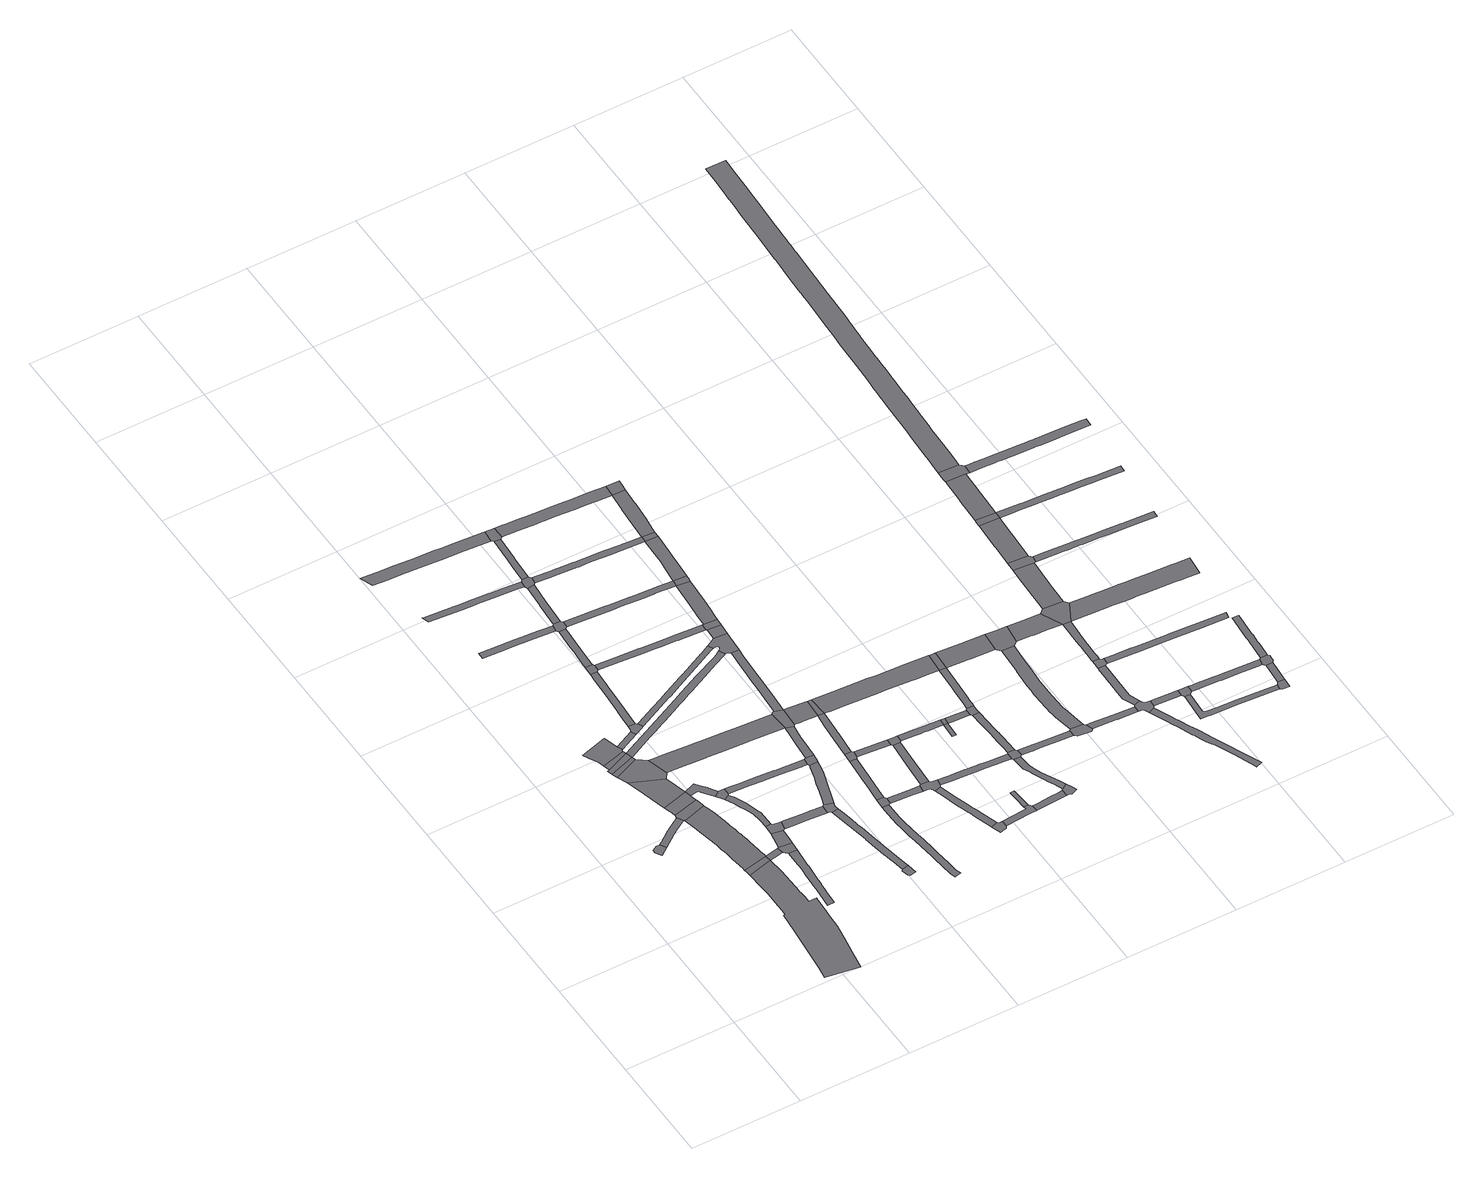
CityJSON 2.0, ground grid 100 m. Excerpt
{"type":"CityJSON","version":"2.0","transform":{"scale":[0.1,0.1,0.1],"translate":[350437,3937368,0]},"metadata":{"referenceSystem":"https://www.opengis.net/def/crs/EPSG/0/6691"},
"CityObjects":{
"road1":{"type":"Road","geometry":[{"type":"MultiSurface","lod":"1","boundaries":[[[0,1,2,3,4,5]]]}]},
"road2":{"type":"Road","attributes":{"RoadStructureAttribute.sectionType":"1"},"geometry":[{"type":"MultiSurface","lod":"1","boundaries":[[[6,7,8,9,10,11,12,13,14,15,16,17,0,5]]]}]},
"road3":{"type":"Road","attributes":{"function":"2","RoadStructureAttribute.sectionType":"1"},"geometry":[{"type":"MultiSurface","lod":"1","boundaries":[[[18,19,20,21,22,23,24,25,26,27,28,29,30,31,32,33,34,35,36,37,38,39,40,41,42,43,44,45,46,47,48,49,50,51,52,53,54,55,56,57,58,59]]]}]},
"road4":{"type":"Road","geometry":[{"type":"MultiSurface","lod":"1","boundaries":[[[60,61,62,63,40,39]]]}]},
"road5":{"type":"Road","attributes":{"function":"2","RoadStructureAttribute.sectionType":"1"},"geometry":[{"type":"MultiSurface","lod":"1","boundaries":[[[64,65,66,67,68,69,70,71,72,73,74,75,76,77,78,79,61,60,80,81,82,83,84,85,86,87,88,89,90,91,92,93,94,95,96,97,98,99,100,101,102]]]}]},
"road6":{"type":"Road","geometry":[{"type":"MultiSurface","lod":"1","boundaries":[[[10,9,103,64,102,104,105,106,107]]]}]},
"road7":{"type":"Road","attributes":{"RoadStructureAttribute.sectionType":"1"},"geometry":[{"type":"MultiSurface","lod":"1","boundaries":[[[108,109,110,111,112,113,114]]]}]},
"road8":{"type":"Road","geometry":[{"type":"MultiSurface","lod":"1","boundaries":[[[106,115,116,117,112,111,118,119,107]]]}]},
"road9":{"type":"Road","attributes":{"function":"2","RoadStructureAttribute.sectionType":"1"},"geometry":[{"type":"MultiSurface","lod":"1","boundaries":[[[120,121,122,123]]]}]},
"road10":{"type":"Road","geometry":[{"type":"MultiSurface","lod":"1","boundaries":[[[124,125,122,121,126]]]}]},
"road11":{"type":"Road","attributes":{"function":"2","RoadStructureAttribute.sectionType":"1"},"geometry":[{"type":"MultiSurface","lod":"1","boundaries":[[[127,128,129,130,131,132,133,134,135]]]}]},
"road12":{"type":"Road","geometry":[{"type":"MultiSurface","lod":"1","boundaries":[[[127,135,136,124,126]]]}]},
"road13":{"type":"Road","geometry":[{"type":"MultiSurface","lod":"1","boundaries":[[[113,137,138,139,120,123,114]]]}]},
"road14":{"type":"Road","attributes":{"RoadStructureAttribute.sectionType":"1"},"geometry":[{"type":"MultiSurface","lod":"1","boundaries":[[[39,140,141,142,143,60]]]}]},
"road15":{"type":"Road","attributes":{"RoadStructureAttribute.sectionType":"1"},"geometry":[{"type":"MultiSurface","lod":"1","boundaries":[[[144,145,146,147,148,149,150,151,152,153,154,155,156,157,158,159,160,161,162,163,164,165,166,167,168]]]}]},
"road16":{"type":"Road","geometry":[{"type":"MultiSurface","lod":"1","boundaries":[[[142,141,144,168,169,170]]]}]},
"road17":{"type":"Road","attributes":{"RoadStructureAttribute.sectionType":"1"},"geometry":[{"type":"MultiSurface","lod":"1","boundaries":[[[117,171,172,173,174,175,176,177,178,179,112]]]}]},
"road18":{"type":"Road","attributes":{"RoadStructureAttribute.sectionType":"1"},"geometry":[{"type":"MultiSurface","lod":"1","boundaries":[[[129,180,181,182,130]]]}]},
"road19":{"type":"Road","attributes":{"RoadStructureAttribute.sectionType":"1"},"geometry":[{"type":"MultiSurface","lod":"1","boundaries":[[[169,183,184,185,170]]]}]},
"road20":{"type":"Road","geometry":[{"type":"MultiSurface","lod":"1","boundaries":[[[186,187,175,174,188,189,190,191]]]}]},
"road21":{"type":"Road","attributes":{"RoadStructureAttribute.sectionType":"1"},"geometry":[{"type":"MultiSurface","lod":"1","boundaries":[[[190,192,193,194,195,196,197,198,199,200,201,202,203,204,191]]]}]},
"road22":{"type":"Road","geometry":[{"type":"MultiSurface","lod":"1","boundaries":[[[184,205,206,207,199,198,208,185]]]}]},
"road23":{"type":"Road","geometry":[{"type":"MultiSurface","lod":"1","boundaries":[[[209,210,182,181,211,212,213,214,215]]]}]},
"road24":{"type":"Road","attributes":{"RoadStructureAttribute.sectionType":"1"},"geometry":[{"type":"MultiSurface","lod":"1","boundaries":[[[216,217,218,219,220,221,222,223,224,225,226,227,228,229,230]]]}]},
"road25":{"type":"Road","attributes":{"RoadStructureAttribute.sectionType":"1"},"geometry":[{"type":"MultiSurface","lod":"1","boundaries":[[[214,231,232,233,234,235,236,237,238,239,240,241,242,243,244,245,246,215]]]}]},
"road26":{"type":"Road","attributes":{"RoadStructureAttribute.sectionType":"1"},"geometry":[{"type":"MultiSurface","lod":"1","boundaries":[[[247,248,249,250,251,206,205,252,253,254,255]]]}]},
"road27":{"type":"Road","attributes":{"RoadStructureAttribute.sectionType":"1"},"geometry":[{"type":"MultiSurface","lod":"1","boundaries":[[[256,257,258,259,260,261,262,263,264,265,266,267,268,269,270,271,272,273]]]}]},
"road28":{"type":"Road","geometry":[{"type":"MultiSurface","lod":"1","boundaries":[[[274,275,276,277,278,238,237,279,280]]]}]},
"road29":{"type":"Road","attributes":{"RoadStructureAttribute.sectionType":"1"},"geometry":[{"type":"MultiSurface","lod":"1","boundaries":[[[281,282,283,284,285,286,287,288,289,290,291,292,293,294,295,296,297,298,299,300,301,302,303]]]}]},
"road30":{"type":"Road","attributes":{"RoadStructureAttribute.sectionType":"1"},"geometry":[{"type":"MultiSurface","lod":"1","boundaries":[[[304,305,306,307,308,309,310,311,312,313,314,315,316,317,318,311,319,320,321,322,323,324,325,326,327,139,138]]]}]},
"road31":{"type":"Road","geometry":[{"type":"MultiSurface","lod":"1","boundaries":[[[328,329,330,331,332,333,334,335]]]}]},
"road32":{"type":"Road","attributes":{"RoadStructureAttribute.sectionType":"1"},"geometry":[{"type":"MultiSurface","lod":"1","boundaries":[[[336,337,338,339,340,341,342,343,344,345,187,186,346,347,348,349,350,351,352,353]]]}]},
"road33":{"type":"Road","attributes":{"RoadStructureAttribute.sectionType":"1"},"geometry":[{"type":"MultiSurface","lod":"1","boundaries":[[[354,355,356,357,358,359,360,361,362,363,364,365,366,367,368,369,276,275]]]}]},
"road34":{"type":"Road","attributes":{"RoadStructureAttribute.sectionType":"1"},"geometry":[{"type":"MultiSurface","lod":"1","boundaries":[[[334,370,371,372,373,374,375,376,377,378,379,380,381,382,383,384,385,386,387,388,389,390,391,392,393,394,395,335]]]}]},
"road35":{"type":"Road","geometry":[{"type":"MultiSurface","lod":"1","boundaries":[[[396,383,382,397,398,399,247,255]]]}]},
"road36":{"type":"Road","attributes":{"RoadStructureAttribute.sectionType":"1"},"geometry":[{"type":"MultiSurface","lod":"1","boundaries":[[[400,401,402,403,404,405,406,407,408,409,410,126,121,411,412,413,414,415,416,417,418,419,420,421,422,423,424,425,426,427]]]}]},
"road37":{"type":"Road","geometry":[{"type":"MultiSurface","lod":"1","boundaries":[[[428,429,222,221,361,360,430,431,432]]]}]},
"road38":{"type":"Road","attributes":{"RoadStructureAttribute.sectionType":"1"},"geometry":[{"type":"MultiSurface","lod":"1","boundaries":[[[433,434,435,436,429,428,437,438,439,440]]]}]},
"road39":{"type":"Road","attributes":{"RoadStructureAttribute.sectionType":"1"},"geometry":[{"type":"MultiSurface","lod":"1","boundaries":[[[441,442,443,444,445,446,447,399,398,448,449,450,451,452,453,454,455,456,457]]]}]},
"road40":{"type":"Road","attributes":{"RoadStructureAttribute.sectionType":"1"},"geometry":[{"type":"MultiSurface","lod":"1","boundaries":[[[458,459,460,461,462,463,464,465,466,467,468,469,470,471,472,213,212,473,474,475,476,477,478]]]}]},
"road41":{"type":"Road","attributes":{"RoadStructureAttribute.sectionType":"1"},"geometry":[{"type":"MultiSurface","lod":"1","boundaries":[[[479,480,481,482,483,484,485,486,487,488,489,490,491,492,493,494,495,496,497,498,499,500,501,502,503,504,505,506,507,508,509,510]]]}]},
"road42":{"type":"Road","geometry":[{"type":"MultiSurface","lod":"1","boundaries":[[[439,511,512,513,514,263,262,515,440]]]}]},
"road43":{"type":"Road","geometry":[{"type":"MultiSurface","lod":"1","boundaries":[[[456,516,314,313,353,352,457]]]}]},
"road44":{"type":"Road","geometry":[{"type":"MultiSurface","lod":"1","boundaries":[[[517,493,492,518,519,520,521]]]}]},
"road45":{"type":"Road","attributes":{"RoadStructureAttribute.sectionType":"1"},"geometry":[{"type":"MultiSurface","lod":"1","boundaries":[[[522,523,524,514,513,525,526,527,528]]]}]},
"road46":{"type":"Road","attributes":{"RoadStructureAttribute.sectionType":"1"},"geometry":[{"type":"MultiSurface","lod":"1","boundaries":[[[279,529,530,531,532,533,534,535,536,537,538,539,540,541,542,543,544,280]]]}]},
"road47":{"type":"Road","attributes":{"RoadStructureAttribute.sectionType":"1"},"geometry":[{"type":"MultiSurface","lod":"1","boundaries":[[[545,546,547,548,549,521,520,550,551,552,553,554]]]}]},
"road48":{"type":"Road","geometry":[{"type":"MultiSurface","lod":"1","boundaries":[[[527,555,556,290,289,528]]]}]},
"road49":{"type":"Road","geometry":[{"type":"MultiSurface","lod":"1","boundaries":[[[311,318,557,558,559,560,319]]]}]},
"road50":{"type":"Road","attributes":{"RoadStructureAttribute.sectionType":"1"},"geometry":[{"type":"MultiSurface","lod":"1","boundaries":[[[561,519,518,562,563,564]]]}]},
"road51":{"type":"Road","geometry":[{"type":"MultiSurface","lod":"1","boundaries":[[[553,565,566,567,568,569,554]]]}]},
"road52":{"type":"Road","attributes":{"RoadStructureAttribute.sectionType":"1"},"geometry":[{"type":"MultiSurface","lod":"1","boundaries":[[[431,570,571,572,573,574,575,576,577,578,579,580,581,582,583,584,585,432]]]}]},
"road53":{"type":"Road","attributes":{"RoadStructureAttribute.sectionType":"1"},"geometry":[{"type":"MultiSurface","lod":"1","boundaries":[[[586,587,588,589,558,557,590,591,592,593,594,595]]]}]},
"road54":{"type":"Road","attributes":{"RoadStructureAttribute.sectionType":"1"},"geometry":[{"type":"MultiSurface","lod":"1","boundaries":[[[595,596,597,598,568,567,599,600,601,602,603]]]}]},
"road55":{"type":"Road","attributes":{"RoadStructureAttribute.sectionType":"1"},"geometry":[{"type":"MultiSurface","lod":"1","boundaries":[[[604,605,606,607,608,609,610,611,612,559,558,613,614,615,616,617,618]]]}]},
"road56":{"type":"Road","attributes":{"RoadStructureAttribute.sectionType":"1"},"geometry":[{"type":"MultiSurface","lod":"1","boundaries":[[[619,566,565,620]]]}]},
"road57":{"type":"Road","geometry":[{"type":"MultiSurface","lod":"1","boundaries":[[[621,622,623,624,564,563,625,626,627,628,629,630]]]}]},
"road58":{"type":"Road","attributes":{"RoadStructureAttribute.sectionType":"1"},"geometry":[{"type":"MultiSurface","lod":"1","boundaries":[[[628,631,632,633,634,635,636,637,638,639,640,641,642,643,644,645,646,647,648,649,650,629]]]}]},
"road59":{"type":"Road","geometry":[{"type":"MultiSurface","lod":"1","boundaries":[[[586,595,603,651]]]}]},
"road60":{"type":"Road","geometry":[{"type":"MultiSurface","lod":"1","boundaries":[[[652,641,640,653,654,655,656,657,658]]]}]},
"road61":{"type":"Road","attributes":{"RoadStructureAttribute.sectionType":"1"},"geometry":[{"type":"MultiSurface","lod":"1","boundaries":[[[659,660,661,662,663,664,665,666,667,668,669,670,671,512,511,672,673,674,675,676,677,678,679,680,681,682,683,684,685]]]}]},
"road62":{"type":"Road","geometry":[{"type":"MultiSurface","lod":"1","boundaries":[[[686,687,604,618,688,689,690,691,458,478,692,693,694,695,696,697,400,427]]]}]},
"road63":{"type":"Road","attributes":{"RoadStructureAttribute.sectionType":"1"},"geometry":[{"type":"MultiSurface","lod":"1","boundaries":[[[698,624,623,699,700,701]]]}]},
"road64":{"type":"Road","geometry":[{"type":"MultiSurface","lod":"1","boundaries":[[[689,702,703,690]]]}]},
"road65":{"type":"Road","geometry":[{"type":"MultiSurface","lod":"1","boundaries":[[[537,536,703,702,704,705,706]]]}]},
"road66":{"type":"Road","geometry":[{"type":"MultiSurface","lod":"1","boundaries":[[[707,701,700,708,709,710,711,619,620]]]}]},
"road67":{"type":"Road","geometry":[{"type":"MultiSurface","lod":"1","boundaries":[[[712,713,714,715,716,717,718,719,720,658,657,721]]]}]},
"road68":{"type":"Road","attributes":{"RoadStructureAttribute.sectionType":"1"},"geometry":[{"type":"MultiSurface","lod":"1","boundaries":[[[722,723,724,725,726,727,728,729,730,731,732,733,734,735,556,555,736,737,738,739,740,741,742,743,744,745,746,747,748]]]}]},
"road69":{"type":"Road","attributes":{"RoadStructureAttribute.sectionType":"1"},"geometry":[{"type":"MultiSurface","lod":"1","boundaries":[[[705,749,750,751,752,576,753,754,706]]]}]},
"road70":{"type":"Road","geometry":[{"type":"MultiSurface","lod":"1","boundaries":[[[576,752,755,756,577]]]}]},
"road71":{"type":"Road","attributes":{"RoadStructureAttribute.sectionType":"1"},"geometry":[{"type":"MultiSurface","lod":"1","boundaries":[[[757,758,759,760,761,762,763,764,765,766,767,768,769,770,771,772,773,774,775,776,777,621,630]]]}]},
"road72":{"type":"Road","attributes":{"RoadStructureAttribute.sectionType":"1"},"geometry":[{"type":"MultiSurface","lod":"1","boundaries":[[[778,779,780,781,782,783,717,716]]]}]},
"road73":{"type":"Road","attributes":{"RoadStructureAttribute.sectionType":"1"},"geometry":[{"type":"MultiSurface","lod":"1","boundaries":[[[784,785,786,787,709,708,788,789,790,791,792,793,794,795]]]}]},
"road74":{"type":"Road","attributes":{"RoadStructureAttribute.sectionType":"1"},"geometry":[{"type":"MultiSurface","lod":"1","boundaries":[[[796,797,798,799,800,801,802,803,804,805,806,577,756]]]}]},
"road75":{"type":"Road","attributes":{"RoadStructureAttribute.sectionType":"1"},"geometry":[{"type":"MultiSurface","lod":"1","boundaries":[[[807,808,809,810,811,812,813,715,714,814]]]}]},
"road76":{"type":"Road","attributes":{"RoadStructureAttribute.sectionType":"1"},"geometry":[{"type":"MultiSurface","lod":"1","boundaries":[[[815,816,817,818,819,820,821,822,823,651,603,824,825,826,827,828,829,830,831,832,833,834,835,836,837]]]}]},
"road77":{"type":"Road","geometry":[{"type":"MultiSurface","lod":"1","boundaries":[[[800,799,838,685,684]]]}]},
"road78":{"type":"Road","geometry":[{"type":"MultiSurface","lod":"1","boundaries":[[[795,839,840,841]]]}]},
"road79":{"type":"Road","geometry":[{"type":"MultiSurface","lod":"1","boundaries":[[[784,795,841,842]]]}]},
"road80":{"type":"Road","attributes":{"RoadStructureAttribute.sectionType":"1"},"geometry":[{"type":"MultiSurface","lod":"1","boundaries":[[[838,843,844,845,846,847,747,848,849,850,685]]]}]},
"road81":{"type":"Road","attributes":{"RoadStructureAttribute.sectionType":"1"},"geometry":[{"type":"MultiSurface","lod":"1","boundaries":[[[851,852,853,854,855,856,857,858,859,860,861,862,863,864,865,866,867,868,869]]]}]},
"road82":{"type":"Road","geometry":[{"type":"MultiSurface","lod":"1","boundaries":[[[868,870,871,872,873,874,765,764,869]]]}]},
"road83":{"type":"Road","attributes":{"RoadStructureAttribute.sectionType":"1"},"geometry":[{"type":"MultiSurface","lod":"1","boundaries":[[[875,876,877,878,879,880,842,841]]]}]},
"road84":{"type":"Road","geometry":[{"type":"MultiSurface","lod":"1","boundaries":[[[881,882,883,884,885,886,862,861,807,814]]]}]},
"road85":{"type":"Road","geometry":[{"type":"MultiSurface","lod":"1","boundaries":[[[748,747,847,887,888]]]}]},
"road86":{"type":"Road","attributes":{"RoadStructureAttribute.sectionType":"1"},"geometry":[{"type":"MultiSurface","lod":"1","boundaries":[[[889,890,891,892,893,894,895,874,873,896,897,898,899,900,901,902,903,904]]]}]},
"road87":{"type":"Road","attributes":{"RoadStructureAttribute.sectionType":"1"}},
"road88":{"type":"Road","geometry":[{"type":"MultiSurface","lod":"1","boundaries":[[[903,905,906,907,879,878,908]]]}]},
"road89":{"type":"Road","attributes":{"RoadStructureAttribute.sectionType":"1"},"geometry":[{"type":"MultiSurface","lod":"1","boundaries":[[[837,909,910,911,912,913,914,915,907,906,916,917,918,919,920]]]}]},
"road90":{"type":"Road","attributes":{"RoadStructureAttribute.sectionType":"1"},"geometry":[{"type":"MultiSurface","lod":"1","boundaries":[[[921,922,923,924,925,926,872,871,927,928,929,930,931]]]}]},
"road91":{"type":"Road","geometry":[{"type":"MultiSurface","lod":"1","boundaries":[[[837,920,932,933,934,815]]]}]},
"road92":{"type":"Road","geometry":[{"type":"MultiSurface","lod":"1","boundaries":[[[935,936,937,938,939,940,921,931]]]}]},
"road93":{"type":"Road","attributes":{"RoadStructureAttribute.sectionType":"1"},"geometry":[{"type":"MultiSurface","lod":"1","boundaries":[[[941,942,943,944,945,946,947,948,949,932,920]]]}]},
"road94":{"type":"Road","attributes":{"RoadStructureAttribute.sectionType":"1"},"geometry":[{"type":"MultiSurface","lod":"1","boundaries":[[[950,951,952,953,954,955,956,957,958,959,960,961,962,963,964,965,966,967,968,940,939,969,970,971,972,973,974,975,976,977,978,979,980,981,982]]]}]},
"road95":{"type":"Road","attributes":{"RoadStructureAttribute.sectionType":"1"},"geometry":[{"type":"MultiSurface","lod":"1","boundaries":[[[983,984,985,986,938,937,987,988,989,990,991,992]]]}]},
"road96":{"type":"Road","geometry":[{"type":"MultiSurface","lod":"1","boundaries":[[[981,993,994,995,945,944,982]]]}]},
"road97":{"type":"Road","geometry":[{"type":"MultiSurface","lod":"1","boundaries":[[[996,983,992,997,998,999,1000,1001,1002,1003,1004,1005]]]}]},
"road98":{"type":"Road","attributes":{"RoadStructureAttribute.sectionType":"1"},"geometry":[{"type":"MultiSurface","lod":"1","boundaries":[[[1006,1007,1008,1009,1010,1011,1012,1013,1014,996,1005]]]}]},
"road99":{"type":"Road","attributes":{"RoadStructureAttribute.sectionType":"1"},"geometry":[{"type":"MultiSurface","lod":"1","boundaries":[[[1015,1016,1017,1018,1019,1020,1021,1022,1023,1024,994,993]]]}]},
"road100":{"type":"Road","attributes":{"RoadStructureAttribute.sectionType":"1"},"geometry":[{"type":"MultiSurface","lod":"1","boundaries":[[[1025,1026,1027,1028,1029,1030,1031,1032,1033,1034,1035,1036,1037,1038,1039,1040,1041,1042,1043,1044,1045,1046,1047,1048,1049,1050,1051,1052,1053,1000,999]]]}]},
"road101":{"type":"Road","geometry":[{"type":"MultiSurface","lod":"1","boundaries":[[[1008,1054,1055,1056,1057,1058,1009]]]}]},
"road102":{"type":"Road","attributes":{"RoadStructureAttribute.sectionType":"1"},"geometry":[{"type":"MultiSurface","lod":"1","boundaries":[[[1001,1059,1060,1002]]]}]},
"road103":{"type":"Road","geometry":[{"type":"MultiSurface","lod":"1","boundaries":[[[1021,1020,1061,1062,1063,1064]]]}]},
"road104":{"type":"Road","geometry":[{"type":"MultiSurface","lod":"1","boundaries":[[[1065,1066,1060,1059,1067,1068,1069,1070,1071]]]}]},
"road105":{"type":"Road","attributes":{"RoadStructureAttribute.sectionType":"1"},"geometry":[{"type":"MultiSurface","lod":"1","boundaries":[[[1063,1072,1073,1074,1075,1076,1077,1078,1079,1064]]]}]},
"road106":{"type":"Road","geometry":[{"type":"MultiSurface","lod":"1","boundaries":[[[1080,1081,1082,1083,1084,1076,1075,1085]]]}]},
"road107":{"type":"Road","attributes":{"RoadStructureAttribute.sectionType":"1"},"geometry":[{"type":"MultiSurface","lod":"1","boundaries":[[[1068,1086,1087,1088,1089,1090,1091,1092,1093,1094,1095,1069]]]}]},
"road108":{"type":"Road","attributes":{"RoadStructureAttribute.sectionType":"1"},"geometry":[{"type":"MultiSurface","lod":"1","boundaries":[[[1081,1096,1097,1098,1099,1100,1101,1102,1082]]]}]},
"road109":{"type":"Road","attributes":{"RoadStructureAttribute.sectionType":"1"},"geometry":[{"type":"MultiSurface","lod":"1","boundaries":[[[1103,1104,1105,1106,1107,1108,1109,1110,1111,1112,1113,1055,1054,1114,1115,1116,1117,1118,1119]]]}]},
"road110":{"type":"Road","attributes":{"RoadStructureAttribute.sectionType":"1"},"geometry":[{"type":"MultiSurface","lod":"1","boundaries":[[[1070,1120,1121,1122,1123,1124,1125,1126,1127,1128,1129,1130,1131,1132,1133,1134,1135,1136,1071]]]}]},
"road111":{"type":"Road","geometry":[{"type":"MultiSurface","lod":"1","boundaries":[[[1137,1138,1139,1140,1100,1099,1141,1142,1143]]]}]},
"road112":{"type":"Road","attributes":{"RoadStructureAttribute.sectionType":"1"},"geometry":[{"type":"MultiSurface","lod":"1","boundaries":[[[1144,1145,1146,1147,1148,1061,1149,1150,1151,1152,1153,1154,1155,1156,1157,1158,1159,1160,1161,1162,1163,1164,1165,1166,1167,1168,1169,1170,1171,1172,1173,1174,1175,1176,1177,1178,1179,1062,1061,1020,1180,1181,1182,1183,1184,1185,1186,1187,1058,1057]]]}]},
"road113":{"type":"Road","attributes":{"RoadStructureAttribute.sectionType":"1"},"geometry":[{"type":"MultiSurface","lod":"1","boundaries":[[[1188,1189,1190,1191,1192,1193,1137,1143]]]}]},
"road114":{"type":"Road","geometry":[{"type":"MultiSurface","lod":"1","boundaries":[[[1194,1195,1196,1197,1198,1199,1191,1190]]]}]},
"road115":{"type":"Road","geometry":[{"type":"MultiSurface","lod":"1","boundaries":[[[1200,1201,1202,1203,1204,1205,1206,1207,1091,1090]]]}]},
"road116":{"type":"Road","attributes":{"RoadStructureAttribute.sectionType":"1"},"geometry":[{"type":"MultiSurface","lod":"1","boundaries":[[[1205,1208,1209,1210,1211,1206]]]}]},
"road117":{"type":"Road","geometry":[{"type":"MultiSurface","lod":"1","boundaries":[[[1212,1213,1214,1130,1129,1210,1209,1215,1216]]]}]},
"road118":{"type":"Road","attributes":{"RoadStructureAttribute.sectionType":"1"},"geometry":[{"type":"MultiSurface","lod":"1","boundaries":[[[1217,1218,1219,1220,1221,1222,1223,1224,1225,1226,1227,1080,1085,1228,1229,1230,1231,1232,1233,1234,1235,1236,1237,1238,1239,1240,1241,1242]]]}]},
"road119":{"type":"Road","attributes":{"RoadStructureAttribute.sectionType":"1"},"geometry":[{"type":"MultiSurface","lod":"1","boundaries":[[[1243,1244,1245,1214,1213,1246,1247,1248,1249,1250,1251,1252]]]}]},
"road120":{"type":"Road","attributes":{"RoadStructureAttribute.sectionType":"1"},"geometry":[{"type":"MultiSurface","lod":"1","boundaries":[[[1099,1253,1254,1255,1256,1257,1258,1259,1260,1261,1262,1263,1264,1265,1266,1267,1268,1269,1270,1271,1272,1273,1274,1275,1276,1277,1141]]]}]},
"road121":{"type":"Road","attributes":{"RoadStructureAttribute.sectionType":"1"},"geometry":[{"type":"MultiSurface","lod":"1","boundaries":[[[1278,1279,1280,1281,1282,1283,1284,1285,1286,1287,1288,1289,1290,1291,1292,1293,1195,1194,1294,1295,1296,1297,1298,1299,1300,1301,1302,1303,1304,1305,1306,1307,1308,1309]]]}]},
"road122":{"type":"Road","attributes":{"RoadStructureAttribute.sectionType":"1"},"geometry":[{"type":"MultiSurface","lod":"1","boundaries":[[[1310,1311,1312,1313,1314,1315,1316,1317,1318,1319,1320,1321,1322,1323,1324,1325,1326,1327,1328,1329,1330,1331,1332,1333,1334,1335,1336,1337,1338,1339,1340,1341,1342,1343,1344,1345,1346,1197,1196,1347,1348,1349,1350,1351,1352,1353,1354,1355,1356,1357,1358,1359,1360,1361,1362,1363,1364,1365,1366,1367,1368,1369,1370,1371,1372,1373,1374,1375,1376,1377,1378,1379,1380,1381,1382,1383,1384,1385,1386,1387,1388,1389,1390,1391,1392,1393]]]}]}
},
"vertices":[
[502,1953,0],[472,1957,0],[431,1928,0],[427,1898,0],[464,1848,0],[539,1903,0],
[615,1960,0],[657,1991,0],[710,2025,0],[804,2085,0],[771,2137,0],[655,2062,0],[651,2059,0],[638,2051,0],[575,2005,0],[535,1977,0],[529,1972,0],[514,1961,0],
[1173,72,0],[1190,182,0],[1214,336,0],[1235,477,0],[1242,615,0],[1245,668,0],[1255,815,0],[1256,819,0],[1185,823,0],[1185,848,0],[1185,882,0],[1182,911,0],[1181,937,0],[1179,954,0],[1179,970,0],[1179,994,0],[1177,1038,0],[1177,1061,0],[1175,1093,0],[1174,1132,0],[1169,1223,0],[1157,1361,0],[939,1304,0],[941,1280,0],[944,1243,0],[945,1210,0],[947,1177,0],[948,1136,0],[951,1103,0],[953,1062,0],[953,1023,0],[955,981,0],[955,957,0],[954,851,0],[953,794,0],[937,796,0],[919,598,0],[898,366,0],[885,241,0],[877,165,0],[861,49,0],[1162,3,0],
[1152,1415,0],[933,1372,0],[936,1340,0],[938,1310,0],
[811,2076,0],[830,1994,0],[845,1920,0],[847,1911,0],[862,1845,0],[869,1810,0],[871,1801,0],[878,1764,0],[884,1721,0],[893,1661,0],[903,1601,0],[914,1522,0],[919,1486,0],[926,1430,0],[927,1425,0],[930,1402,0],[1151,1426,0],[1149,1439,0],[1147,1460,0],[1143,1484,0],[1138,1516,0],[1135,1554,0],[1125,1627,0],[1120,1656,0],[1113,1701,0],[1109,1725,0],[1105,1745,0],[1102,1765,0],[1097,1789,0],[1090,1831,0],[1084,1859,0],[1084,1862,0],[1076,1914,0],[1072,1936,0],[1061,1994,0],[1050,2041,0],[1045,2061,0],[1033,2102,0],[1021,2140,0],
[808,2087,0],[1019,2149,0],[1006,2214,0],[1003,2226,0],[778,2166,0],
[681,2516,0],[689,2487,0],[708,2418,0],[746,2280,0],[974,2343,0],[920,2540,0],[641,2659,0],
[996,2254,0],[987,2285,0],[990,2286,0],[762,2223,0],[770,2193,0],
[825,2850,0],[816,2882,0],[586,2803,0],[602,2756,0],
[594,2858,0],[571,2849,0],[799,2942,0],
[787,2975,0],[788,2991,0],[798,2996,0],[776,3041,0],[738,3172,0],[495,3102,0],[522,3049,0],[564,2971,0],[577,2920,0],
[592,2864,0],
[921,2541,0],[959,2598,0],[903,2786,0],
[1242,1374,0],[1288,1382,0],[1275,1442,0],[1252,1438,0],
[1322,1351,0],[1321,1315,0],[1321,1247,0],[1321,1206,0],[1319,1151,0],[1314,1070,0],[1308,985,0],[1306,953,0],[1303,906,0],[1286,705,0],[1348,707,0],[1353,774,0],[1358,833,0],[1360,854,0],[1364,903,0],[1364,910,0],[1368,952,0],[1369,980,0],[1371,1009,0],[1382,1150,0],[1382,1153,0],[1383,1166,0],[1383,1170,0],[1385,1194,0],[1397,1345,0],
[1404,1436,0],[1288,1445,0],
[1043,2298,0],[1071,2289,0],[1080,2276,0],[1151,2177,0],[1201,2213,0],[1164,2269,0],[1146,2294,0],[1115,2336,0],[1080,2383,0],
[842,3017,0],[973,3078,0],[951,3125,0],
[1407,1486,0],[1415,1584,0],[1316,1602,0],
[1252,2151,0],[1254,2211,0],[1157,2169,0],[1185,2136,0],[1198,2111,0],[1242,2134,0],
[1240,2031,0],[1259,1983,0],[1279,1936,0],[1307,1864,0],[1307,1863,0],[1315,1765,0],[1317,1693,0],[1368,1695,0],[1365,1844,0],[1356,1871,0],[1321,1986,0],[1296,2046,0],[1273,2100,0],
[1432,1595,0],[1448,1674,0],[1383,1681,0],[1316,1627,0],
[962,3143,0],[962,3142,0],[1036,3107,0],[1065,3121,0],[1042,3169,0],[1025,3180,0],[965,3184,0],
[559,4400,0],[568,4400,0],[706,4392,0],[732,4391,0],[790,4385,0],[1018,4369,0],[1027,4429,0],[840,4445,0],[832,4446,0],[795,4447,0],[699,4455,0],[644,4459,0],[563,4463,0],[376,4473,0],[373,4412,0],
[1036,3358,0],[1048,3543,0],[1051,3589,0],[1052,3598,0],[1058,3699,0],[1060,3732,0],[1065,3819,0],[1005,3822,0],[1001,3757,0],[995,3650,0],[995,3648,0],[991,3593,0],[978,3377,0],[978,3376,0],[976,3362,0],[968,3237,0],
[1815,1650,0],[1701,1658,0],[1693,1658,0],[1625,1663,0],[1478,1673,0],[1505,1589,0],[1537,1586,0],[1629,1580,0],[1809,1568,0],
[510,4948,0],[626,4942,0],[644,4941,0],[787,4928,0],[861,4923,0],[1002,4912,0],[1059,4907,0],[1066,4967,0],[902,4980,0],[790,4988,0],[787,4988,0],[786,4988,0],[638,4999,0],[516,5008,0],[477,5012,0],[204,5032,0],[198,5032,0],[218,4971,0],
[1072,3907,0],[1071,3907,0],[1011,3910,0],[1008,3858,0],[1008,3851,0],[1081,3832,0],[1084,3892,0],
[47,5537,0],[185,5529,0],[305,5522,0],[510,5509,0],[653,5499,0],[811,5488,0],[823,5487,0],[1089,5470,0],[1093,5469,0],[1101,5580,0],[1092,5581,0],[829,5597,0],[728,5605,0],[702,5607,0],[700,5607,0],[673,5609,0],[527,5619,0],[458,5624,0],[296,5635,0],[162,5644,0],[138,5645,0],[90,5649,0],[7,5654,0],
[1011,2598,0],[1307,2578,0],[1323,2577,0],[1484,2566,0],[1528,2563,0],[1654,2554,0],[1721,2550,0],[2006,2530,0],[1990,2332,0],[1977,2170,0],[2046,2161,0],[2056,2325,0],[2060,2379,0],[2075,2487,0],[2078,2507,0],[1995,2712,0],[1666,2734,0],[1556,2742,0],[1467,2748,0],[1360,2755,0],[1319,2758,0],[1277,2760,0],[1035,2777,0],[944,2783,0],
[1982,723,0],[1995,663,0],[2011,651,0],[2070,661,0],[2068,672,0],[2063,701,0],[2054,749,0],[1995,738,0],
[1806,2172,0],[1804,2172,0],[1772,2174,0],[1714,2177,0],[1694,2180,0],[1548,2190,0],[1455,2196,0],[1389,2202,0],[1300,2209,0],[1297,2209,0],[1354,2143,0],[1448,2136,0],[1563,2128,0],[1607,2125,0],[1712,2117,0],[1898,2104,0],[1947,2100,0],[1959,2160,0],
[1074,3947,0],[1075,3956,0],[1076,3973,0],[1078,4019,0],[1078,4020,0],[1082,4097,0],[1096,4346,0],[1036,4344,0],[1031,4265,0],[1025,4158,0],[1022,4103,0],[1022,4099,0],[1019,4044,0],[1013,3956,0],[1012,3941,0],[1011,3928,0],
[2040,826,0],[2018,944,0],[2001,1041,0],[1977,1176,0],[1970,1218,0],[1956,1292,0],[1948,1334,0],[1945,1349,0],[1934,1409,0],[1924,1465,0],[1913,1522,0],[1910,1539,0],[1907,1562,0],[1847,1555,0],[1883,1356,0],[1893,1299,0],[1908,1220,0],[1917,1169,0],[1918,1167,0],[1936,1055,0],[1953,952,0],[1954,945,0],[1961,914,0],[1970,872,0],[1973,856,0],[1975,842,0],
[1831,1567,0],[1899,1604,0],[1909,1638,0],[1832,1660,0],
[1998,3516,0],[1977,3504,0],[1973,3502,0],[1931,3476,0],[1700,3376,0],[1591,3323,0],[1513,3285,0],[1431,3246,0],[1420,3240,0],[1369,3216,0],[991,3033,0],[869,2908,0],[1054,2997,0],[1113,3025,0],[1200,3067,0],[1243,3087,0],[1284,3107,0],[1408,3166,0],[1426,3176,0],[1466,3195,0],[1530,3226,0],[1540,3231,0],[1593,3256,0],[1688,3301,0],[1697,3305,0],[1901,3403,0],[2010,3456,0],[2023,3462,0],
[1103,4437,0],[1043,4442,0],[1104,4353,0],[1115,4362,0],[1118,4422,0],
[1058,4679,0],[1057,4673,0],[1043,4453,0],[1043,4443,0],[1118,4668,0],[1118,4675,0],[1134,4886,0],[1071,4881,0],
[1953,2064,0],[1923,1945,0],[1922,1943,0],[1897,1877,0],[1889,1844,0],[1879,1807,0],[1844,1698,0],[1918,1668,0],[1933,1716,0],[1967,1824,0],[1973,1841,0],[1976,1853,0],[1989,1888,0],[2014,1967,0],[2023,2014,0],[2036,2083,0],[1959,2084,0],
[1952,3611,0],[1917,3592,0],[1863,3564,0],[1862,3563,0],[1827,3546,0],[1624,3448,0],[1621,3447,0],[1616,3445,0],[1589,3432,0],[1484,3381,0],[1420,3350,0],[1357,3320,0],[1337,3311,0],[1238,3263,0],[1052,3174,0],[1398,3283,0],[1419,3293,0],[1499,3332,0],[1590,3376,0],[1946,3550,0],[1977,3564,0],
[2348,515,0],[2338,615,0],[2323,746,0],[2323,749,0],[2317,806,0],[2302,941,0],[2301,956,0],[2300,957,0],[2298,980,0],[2296,994,0],[2273,1169,0],[2271,1240,0],[2267,1377,0],[2267,1392,0],[2209,1394,0],[2208,1352,0],[2209,1314,0],[2209,1312,0],[2211,1250,0],[2213,1186,0],[2214,1171,0],[2218,1126,0],[2222,1096,0],[2230,1014,0],[2233,993,0],[2239,942,0],[2264,743,0],[2269,698,0],[2280,609,0],[2290,504,0],[2305,451,0],[2362,467,0],
[1149,4899,0],[1159,4959,0],[1139,4983,0],[1081,4980,0],[1064,4896,0],
[2037,2088,0],
[2210,1421,0],[2285,1403,0],[2289,1463,0],[2275,1483,0],[2215,1487,0],
[1101,5249,0],[1099,5222,0],[1092,5144,0],[1152,5214,0],[1152,5218,0],[1168,5445,0],[1112,5454,0],
[1270,3819,0],[1491,3803,0],[1581,3797,0],[1646,3793,0],[1766,3784,0],[1788,3782,0],[1973,3770,0],[2030,3765,0],[2034,3826,0],[2000,3828,0],[1772,3844,0],[1745,3846,0],[1580,3858,0],[1508,3863,0],[1481,3865,0],[1273,3878,0],
[2243,1855,0],[2236,1758,0],[2230,1666,0],[2224,1600,0],[2219,1548,0],[2286,1628,0],[2295,1743,0],[2300,1814,0],[2311,1953,0],[2251,1957,0],
[1190,5464,0],[1189,5574,0],
[2087,2525,0],[2097,2705,0],[2028,2732,0],[2018,2732,0],
[2479,1449,0],[2485,1387,0],[2575,1379,0],[2580,1441,0],
[2323,1968,0],[2331,2027,0],[2317,2040,0],[2257,2044,0],[2254,2000,0],
[1185,4357,0],[1521,4334,0],[1593,4329,0],[1802,4316,0],[1891,4312,0],[1893,4312,0],[2081,4294,0],[2089,4354,0],[1965,4364,0],[1806,4376,0],[1714,4382,0],[1712,4382,0],[1597,4389,0],[1525,4394,0],[1500,4395,0],[1493,4396,0],
[2305,2690,0],[2288,2691,0],[2279,2692,0],[2153,2701,0],[2144,2521,0],[2172,2519,0],[2245,2514,0],[2269,2512,0],[2278,2513,0],[2294,2514,0],
[2282,2385,0],[2276,2299,0],[2270,2221,0],[2334,2270,0],[2335,2284,0],[2336,2292,0],[2342,2376,0],[2351,2506,0],
[2069,3448,0],[2065,3375,0],[2063,3341,0],[2058,3270,0],[2054,3178,0],[2050,3120,0],[2043,3004,0],[2038,2894,0],[2029,2736,0],[2109,2904,0],[2120,3105,0],[2128,3255,0],[2130,3280,0],[2135,3378,0],[2139,3444,0],
[2624,2005,0],[2620,1944,0],
[2735,1428,0],[2681,1432,0],[2668,1447,0],[2597,1450,0],[2629,1375,0],[2644,1363,0],[2648,1359,0],[2656,1335,0],[2712,1351,0],[2724,1367,0],
[2668,1293,0],[2700,1186,0],[2729,1088,0],[2731,1085,0],[2761,996,0],[2763,989,0],[2772,955,0],[2777,935,0],[2778,935,0],[2832,766,0],[2891,788,0],[2858,890,0],[2845,935,0],[2830,977,0],[2821,1004,0],[2819,1013,0],[2818,1015,0],[2791,1099,0],[2761,1188,0],[2743,1249,0],
[2342,2687,0],
[2907,776,0],[2833,761,0],[2861,678,0],[2920,697,0],[2931,711,0],[2937,719,0],[2933,778,0],
[2001,4901,0],[1959,4904,0],[1942,4905,0],[1802,4917,0],[1730,4921,0],[1634,4927,0],[1606,4929,0],[1538,4932,0],[1524,4933,0],[1430,4939,0],[1346,4945,0],[1330,4947,0],[1189,4957,0],[1288,4890,0],[1354,4885,0],[1532,4871,0],[1537,4870,0],[1597,4869,0],[1630,4867,0],[1726,4861,0],[1742,4860,0],[1764,4858,0],[1815,4854,0],[1871,4851,0],[1914,4848,0],[2123,4836,0],[2126,4893,0],
[2035,3467,0],[2055,3456,0],[2144,3535,0],[2153,3644,0],[2034,3653,0],[1958,3613,0],[1999,3567,0],[2013,3565,0],[2021,3557,0],[2025,3548,0],[2021,3538,0],[2011,3526,0],
[2614,1690,0],[2681,1684,0],[2695,1926,0],[2632,1929,0],
[2162,3750,0],[2040,3760,0],
[2166,3792,0],[2167,3816,0],[2048,3825,0],
[2625,1937,0],[2711,1939,0],[2715,1999,0],[2696,2000,0],[2673,2002,0],
[3186,736,0],[3220,737,0],[3228,737,0],[3224,798,0],[3202,825,0],[3161,822,0],[3163,794,0],[3147,793,0],[3028,785,0],[3167,734,0],
[2036,5519,0],[1933,5526,0],[1911,5527,0],[1844,5532,0],[1804,5534,0],[1699,5541,0],[1542,5551,0],[1505,5553,0],[1468,5556,0],[1444,5558,0],[1380,5562,0],[1308,5566,0],[1265,5569,0],[1264,5569,0],[1375,5453,0],[1376,5453,0],[1462,5445,0],[1499,5443,0],[1549,5441,0],[1565,5440,0],[1675,5433,0],[1826,5422,0],[1838,5421,0],[1950,5414,0],[2022,5409,0],[2164,5400,0],[2172,5510,0],
[2172,3877,0],[2177,3942,0],[2185,4047,0],[2201,4281,0],[2065,4056,0],[2056,3944,0],
[2205,4321,0],[2207,4346,0],
[2817,1360,0],[2979,1349,0],[3063,1342,0],[3069,1342,0],[3129,1337,0],[3266,1327,0],[3272,1327,0],[3350,1321,0],[3351,1381,0],[3310,1384,0],[3271,1386,0],[3180,1394,0],[3097,1401,0],[3058,1404,0],[3053,1404,0],[2983,1409,0],[2977,1410,0],[2866,1417,0],[2856,1418,0],[2834,1420,0],[2808,1422,0],
[3194,930,0],[3194,931,0],[3188,1011,0],[3148,1009,0],[3154,931,0],[3154,929,0],
[3094,1973,0],[3036,1977,0],[3009,1979,0],[2916,1985,0],[2827,1931,0],[2880,1927,0],[2917,1925,0],[2935,1923,0],[2951,1922,0],[3006,1919,0],[3013,1918,0],[3090,1914,0],
[2221,4540,0],[2224,4575,0],[2230,4654,0],[2239,4829,0],[2123,4835,0],[2122,4835,0],[2117,4651,0],[2115,4588,0],[2106,4513,0],[2100,4457,0],[2099,4445,0],
[3510,820,0],[3459,813,0],[3417,811,0],[3411,811,0],[3328,804,0],[3304,802,0],[3257,799,0],[3514,757,0],
[3378,2619,0],[3133,2635,0],[3122,2636,0],[2918,2649,0],[2838,2655,0],[2737,2662,0],[2564,2673,0],[2541,2674,0],[2363,2686,0],[2370,2506,0],[2404,2503,0],[2551,2494,0],[2670,2486,0],[2739,2481,0],[2823,2475,0],[2845,2474,0],[2854,2474,0],[2886,2472,0],[3067,2459,0],[3126,2454,0],[3158,2452,0],[3292,2443,0],[3367,2438,0],
[2242,4883,0],
[3080,1772,0],[3116,1770,0],[3125,1911,0],
[3130,1971,0],
[2245,4936,0],[2258,5043,0],[2272,5225,0],[2273,5243,0],[2285,5398,0],[2152,5234,0],[2151,5231,0],[2138,5052,0],
[3374,1180,0],[3399,1121,0],[3407,1101,0],[3440,1021,0],[3443,1014,0],[3452,995,0],[3465,966,0],[3486,927,0],[3487,927,0],[3514,856,0],[3523,834,0],[3572,867,0],[3542,926,0],[3510,994,0],[3471,1075,0],[3449,1130,0],[3433,1195,0],[3423,1301,0],[3363,1305,0],
[3437,1315,0],[3440,1315,0],[3437,1377,0],[3423,1391,0],[3362,1397,0],
[3161,1908,0],[3199,1905,0],[3275,1900,0],[3321,1897,0],[3321,1957,0],[3165,1968,0],
[3543,759,0],[3560,748,0],[3615,772,0],[3602,803,0],[3598,812,0],[3595,819,0],
[2288,5447,0],[2293,5505,0],
[3341,1777,0],[3343,1756,0],[3344,1732,0],[3349,1643,0],[3354,1540,0],[3356,1516,0],[3359,1458,0],[3419,1481,0],[3416,1544,0],[3413,1609,0],[3413,1611,0],[3409,1643,0],[3400,1799,0],[3398,1850,0],[3396,1886,0],[3336,1883,0],
[3394,1924,0],[3396,1968,0],[3336,1972,0],[3335,1883,0],
[3359,2320,0],[3353,2221,0],[3352,2207,0],[3350,2188,0],[3347,2145,0],[3345,2118,0],[3339,2020,0],[3398,1995,0],[3401,2047,0],[3402,2052,0],[3412,2203,0],[3427,2434,0],
[3897,1343,0],[3759,1353,0],[3756,1353,0],[3602,1364,0],[3577,1366,0],[3508,1371,0],[3537,1308,0],[3540,1308,0],[3601,1304,0],[3772,1292,0],[3899,1283,0],
[3438,2615,0],[3409,2616,0],[3395,2617,0],
[3923,1265,0],[4044,1247,0],[4063,1270,0],[4041,1332,0],[4025,1346,0],[3912,1359,0],
[3602,2422,0],[3614,2421,0],[3642,2419,0],[3862,2405,0],[3874,2585,0],[3665,2599,0],[3629,2601,0],[3622,2602,0],[3616,2602,0],
[3882,2135,0],[3881,2124,0],[3880,2110,0],[3874,2025,0],[3874,2022,0],[3874,2021,0],[3867,1939,0],[3867,1933,0],[3867,1875,0],[3866,1824,0],[3866,1821,0],[3866,1800,0],[3866,1739,0],[3867,1733,0],[3870,1663,0],[3875,1589,0],[3877,1570,0],[3877,1567,0],[3882,1524,0],[3994,1530,0],[3985,1599,0],[3980,1669,0],[3977,1800,0],[3977,1868,0],[3978,1928,0],[3988,2066,0],[3989,2089,0],[3991,2114,0],[3991,2120,0],[3997,2220,0],[4004,2341,0],[4005,2360,0],[3895,2366,0],
[4469,1302,0],[4351,1311,0],[4281,1316,0],[4084,1329,0],[4069,1270,0],[4279,1256,0],[4287,1255,0],[4366,1249,0],[4378,1248,0],[4468,1242,0],
[4044,2393,0],[4067,2572,0],[3964,2579,0],
[4481,1317,0],[4506,1239,0],[4522,1227,0],[4537,1193,0],[4591,1217,0],[4602,1233,0],[4606,1294,0],[4568,1296,0],[4545,1316,0],[4537,1338,0],
[4500,1433,0],[4507,1740,0],[4508,1806,0],[4441,1808,0],[4440,1785,0],[4440,1767,0],[4436,1564,0],[4436,1508,0],[4434,1423,0],
[4172,2384,0],[4192,2383,0],[4197,2382,0],[4207,2381,0],[4315,2374,0],[4455,2364,0],[4367,2551,0],[4360,2551,0],[4351,2552,0],[4214,2562,0],
[4609,1027,0],[4627,983,0],[4650,928,0],[4657,913,0],[4685,847,0],[4702,806,0],[4705,799,0],[4736,725,0],[4743,708,0],[4746,702,0],[4751,690,0],[4777,642,0],[4792,619,0],[4868,453,0],[4947,251,0],[4949,247,0],[5006,266,0],[4949,398,0],[4915,475,0],[4889,535,0],[4833,665,0],[4817,701,0],[4768,819,0],[4761,834,0],[4745,865,0],[4722,912,0],[4691,987,0],[4667,1044,0],[4665,1048,0],
[4530,1816,0],[4534,1877,0],[4521,1878,0],[4504,1893,0],[4443,1895,0],
[4847,1218,0],[4851,1279,0],
[4525,2360,0],[4619,2534,0],[4586,2572,0],[4407,2586,0],
[4908,1275,0],[4888,1276,0],[4848,1217,0],[4864,1196,0],[4914,1193,0],[4938,1213,0],[4941,1273,0],
[4595,2781,0],[4597,2817,0],[4598,2849,0],[4609,3050,0],[4427,3067,0],[4423,2974,0],[4418,2859,0],[4408,2605,0],
[4634,3114,0],[4611,3140,0],[4431,3154,0],[4430,3128,0],[4428,3091,0],[4626,3051,0],
[4845,921,0],[4898,918,0],[4927,916,0],[5187,900,0],[5545,877,0],[5549,927,0],[5203,949,0],[5018,960,0],[4920,967,0],[4900,988,0],
[4620,3363,0],[4625,3474,0],[4630,3590,0],[4633,3609,0],[4451,3618,0],[4440,3373,0],[4439,3345,0],
[5616,1807,0],[5368,1823,0],[5322,1827,0],[5182,1836,0],[5131,1839,0],[5071,1843,0],[5057,1844,0],[4822,1858,0],[4767,1863,0],[4645,1870,0],[4637,1870,0],[4818,1798,0],[5035,1785,0],[5069,1782,0],[5127,1779,0],[5367,1763,0],[5607,1748,0],
[4979,1210,0],[5111,1202,0],[5191,1197,0],[5201,1196,0],[5237,1194,0],[5392,1185,0],[5502,1178,0],[5511,1178,0],[5536,1176,0],[5563,1175,0],[5576,1233,0],[5285,1251,0],[5206,1256,0],[5167,1259,0],[5109,1262,0],[5022,1268,0],[4985,1270,0],
[4454,3686,0],[4454,3685,0],[4452,3654,0],[4452,3625,0],[4636,3672,0],[4634,3672,0],[4634,3673,0],
[4505,1929,0],[4505,1960,0],[4508,2082,0],[4511,2137,0],[4512,2138,0],[4724,2346,0],[4862,2337,0],[4893,2335,0],[4997,2328,0],[5068,2323,0],[5086,2322,0],[5096,2322,0],[5103,2321,0],[5181,2316,0],[5270,2310,0],[5273,2309,0],[5445,2298,0],[5500,2294,0],[5552,2291,0],[5642,2284,0],[5643,2284,0],[5665,2283,0],[5680,2463,0],[5566,2470,0],[5513,2474,0],[5503,2475,0],[5286,2489,0],[5173,2497,0],[5121,2501,0],[5080,2503,0],[5052,2505,0],[5047,2506,0],[4897,2515,0],[4870,2517,0],[4868,2517,0],[4743,2525,0],[4455,2358,0],[4449,2142,0],[4449,2129,0],[4448,2111,0],[4448,2076,0],[4447,2036,0],[4446,1958,0],[4444,1913,0],
[4644,3913,0],[4645,3940,0],[4655,4155,0],[4474,4165,0],[4465,3946,0],[4464,3915,0],
[4689,4153,0],[4693,4235,0],[4660,4272,0],[4479,4280,0],[4476,4225,0],[4475,4191,0],
[5560,866,0],[5564,863,0],[5624,860,0],[5626,901,0],[5626,902,0],[5629,944,0],[5569,949,0],[5562,941,0],
[5632,972,0],[5646,1153,0],[5584,1149,0],[5572,987,0],
[5658,1237,0],[5653,1243,0],[5592,1245,0],[5660,1167,0],[5666,1227,0],
[5702,3042,0],[5485,3057,0],[5425,3061,0],[5422,3061,0],[5265,3072,0],[5164,3078,0],[5047,3086,0],[4986,3090,0],[4928,3094,0],[4830,3101,0],[4711,3109,0],[4826,3041,0],[4868,3038,0],[4912,3035,0],[5031,3028,0],[5043,3026,0],[5072,3025,0],[5121,3022,0],[5161,3019,0],[5209,3016,0],[5250,3013,0],[5261,3011,0],[5376,3005,0],[5481,2997,0],[5552,2993,0],[5698,2982,0],
[5626,1732,0],[5609,1490,0],[5609,1485,0],[5661,1360,0],[5662,1382,0],[5664,1412,0],[5669,1486,0],[5670,1493,0],[5670,1498,0],[5686,1728,0],
[4740,3603,0],[4805,3600,0],[4851,3597,0],[4951,3592,0],[5014,3588,0],[5075,3583,0],[5180,3576,0],[5192,3576,0],[5297,3569,0],[5352,3565,0],[5453,3559,0],[5454,3559,0],[5519,3554,0],[5733,3540,0],[5738,3600,0],[5522,3614,0],[5440,3621,0],[5300,3629,0],[5247,3633,0],[5195,3637,0],[5079,3643,0],[4941,3653,0],[4886,3656,0],[4856,3658,0],[4655,3671,0],
[5720,4183,0],[5549,4194,0],[5462,4197,0],[5384,4200,0],[5330,4202,0],[5321,4202,0],[5320,4202,0],[5268,4205,0],[5226,4207,0],[5214,4208,0],[5165,4210,0],[5100,4214,0],[4927,4224,0],[4870,4227,0],[4783,4231,0],[4733,4233,0],[4783,4148,0],[4862,4145,0],[4866,4144,0],[4890,4144,0],[4964,4141,0],[4969,4141,0],[5097,4132,0],[5265,4125,0],[5272,4125,0],[5297,4123,0],[5300,4123,0],[5316,4122,0],[5460,4115,0],[5544,4111,0],[5771,4103,0],[5776,4179,0],
[4640,8055,0],[4633,7898,0],[4628,7776,0],[4626,7741,0],[4625,7706,0],[4622,7636,0],[4619,7580,0],[4615,7479,0],[4604,7217,0],[4599,7092,0],[4596,7033,0],[4592,6943,0],[4592,6914,0],[4581,6684,0],[4575,6548,0],[4574,6523,0],[4574,6518,0],[4573,6483,0],[4569,6412,0],[4558,6138,0],[4550,5973,0],[4548,5913,0],[4546,5870,0],[4539,5690,0],[4535,5601,0],[4528,5430,0],[4523,5334,0],[4522,5305,0],[4512,5066,0],[4501,4798,0],[4501,4781,0],[4498,4720,0],[4489,4534,0],[4489,4529,0],[4487,4482,0],[4487,4473,0],[4483,4398,0],[4662,4330,0],[4666,4435,0],[4670,4522,0],[4677,4713,0],[4680,4760,0],[4680,4764,0],[4680,4775,0],[4681,4791,0],[4687,4908,0],[4689,4945,0],[4689,4953,0],[4695,5058,0],[4696,5095,0],[4700,5203,0],[4703,5295,0],[4704,5325,0],[4711,5447,0],[4713,5520,0],[4715,5593,0],[4716,5614,0],[4721,5743,0],[4726,5856,0],[4728,5887,0],[4730,5909,0],[4731,5949,0],[4732,5956,0],[4736,6041,0],[4738,6078,0],[4740,6117,0],[4752,6404,0],[4764,6673,0],[4773,6912,0],[4773,6931,0],[4776,7006,0],[4776,7010,0],[4778,7070,0],[4780,7107,0],[4784,7210,0],[4786,7246,0],[4791,7370,0],[4795,7466,0],[4804,7685,0],[4805,7702,0],[4806,7735,0],[4811,7849,0],[4814,7910,0],[4820,8054,0]
]}
